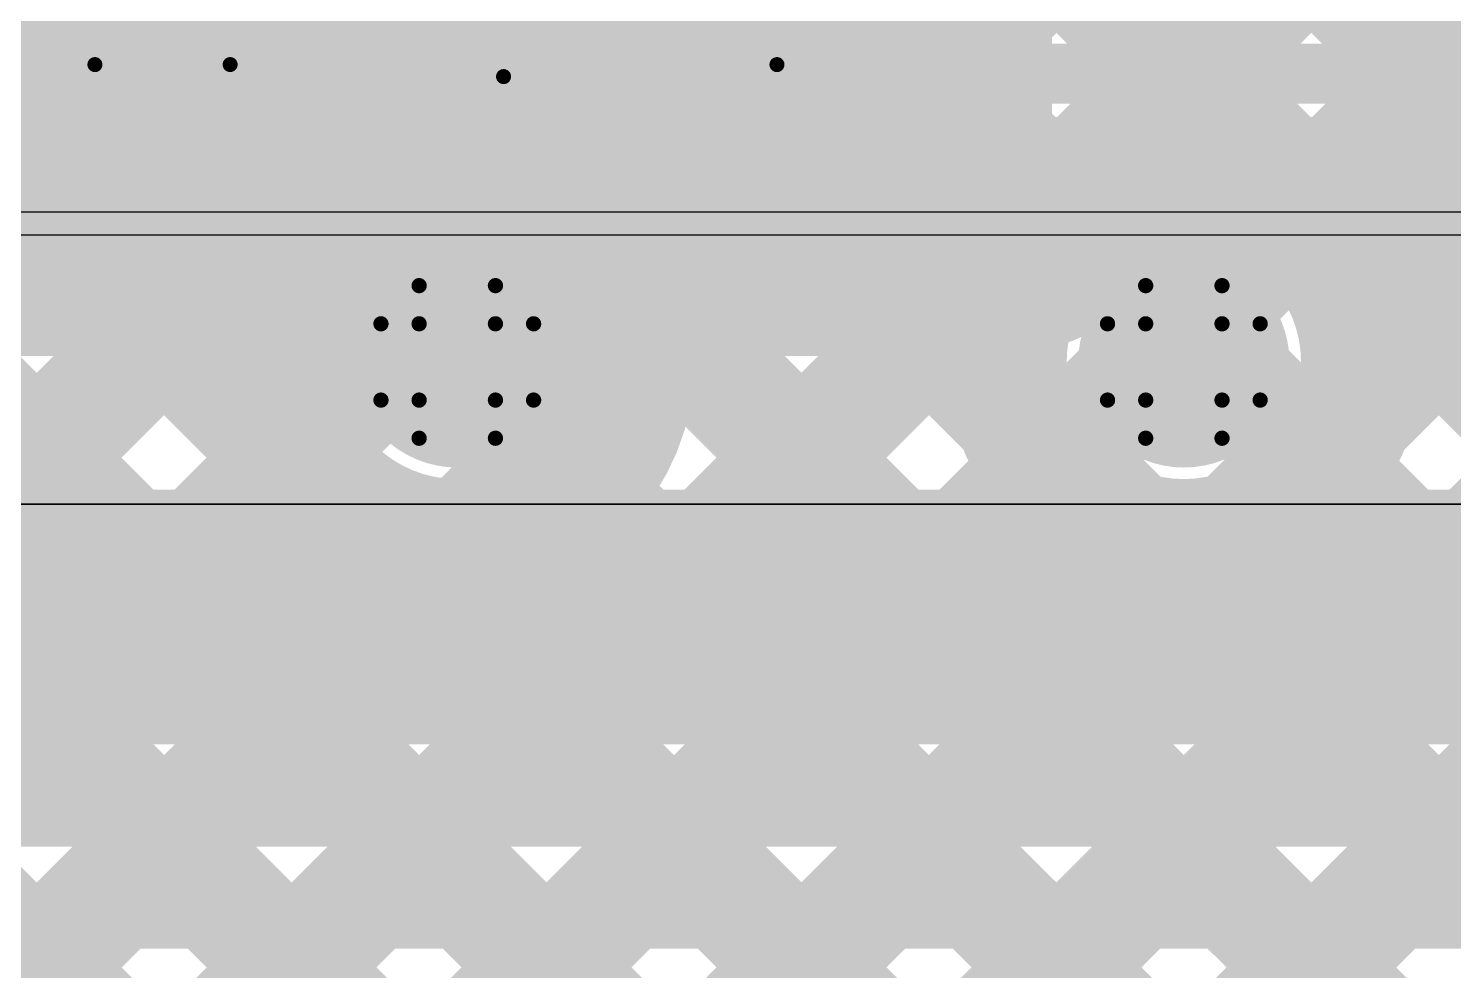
# Model space of a CAD drawing. Header units: millimetres. Extents: x 13 to 259, y -2 to 326.
# Drawn here: x 88.644 to 93.387, y 124.299 to 127.435 of the extents above; entities that cross this region are included whole.
import ezdxf

# ---------------------------------------------------------------- set-up
doc = ezdxf.new("R2010")
doc.units = ezdxf.units.MM
for name, color, linetype in [('BottomLayer', 5, 'Continuous'), ('BottomSolder', 6, 'Continuous'), ('ConnectLayer', 7, 'Continuous'), ('DrillDrawing', 1, 'Continuous'), ('Mechanical14', 56, 'Continuous'), ('Mechanical15', 56, 'Continuous'), ('Mechanical34', 56, 'Continuous'), ('Mechanical8', 56, 'Continuous'), ('MidLayer1', 16, 'Continuous'), ('MidLayer2', 76, 'Continuous'), ('MidLayer3', 90, 'Continuous'), ('MidLayer4', 156, 'Continuous'), ('MidLayer5', 130, 'Continuous'), ('MidLayer6', 216, 'Continuous'), ('MultiLayer', 9, 'Continuous'), ('TopLayer', 1, 'Continuous'), ('TopPaste', 8, 'Continuous'), ('TopSolder', 216, 'Continuous')]:
    doc.layers.add(name, color=color, linetype=linetype)

# ---------------------------------------------------------------- blocks, each defined once
blk = doc.blocks.new('CAPC1005X55N_140')
at = {"layer": 'Mechanical14', "const_width": 0.1}
for points in [[(-0.5249, -0.2749), (-0.5249, 0.2751)], [(-0.5249, 0.2751), (0.5251, 0.2751)], [(0.5251, -0.2749), (0.5251, 0.2751)], [(-0.5249, -0.2749), (0.5251, -0.2749)]]:
    blk.add_lwpolyline(points, dxfattribs=at)
at = {"layer": 'Mechanical14', "const_width": 0.05}
for points in [[(-0.5499, 0.2751, 1), (-0.5, 0.2751, 1)], [(-0.5499, 0.2751, 1), (-0.5, 0.2751, 1)], [(0.5001, 0.2751, 1), (0.55, 0.2751, 1)], [(0.5001, 0.2751, 1), (0.55, 0.2751, 1)], [(-0.5499, -0.2749, 1), (-0.5, -0.2749, 1)], [(-0.5499, -0.2749, 1), (-0.5, -0.2749, 1)], [(0.5001, -0.2749, 1), (0.55, -0.2749, 1)], [(0.5001, -0.2749, 1), (0.55, -0.2749, 1)]]:
    blk.add_lwpolyline(points, format="xyb", close=True, dxfattribs=at)
at = {"layer": 'Mechanical15', "const_width": 0.05}
for points in [[(0, -0.5), (0, 0.5)], [(-0.91, -0.46), (-0.91, 0.46)], [(-0.91, 0.46), (0.91, 0.46)], [(0.91, -0.46), (0.91, 0.46)], [(-0.5, 0), (0.5, 0)], [(-0.91, -0.46), (0.91, -0.46)]]:
    blk.add_lwpolyline(points, dxfattribs=at)
at = {"layer": 'Mechanical15', "const_width": 0.025}
for points in [[(-0.0125, 0.5, 1), (0.0125, 0.5, 1)], [(-0.9225, 0.46, 1), (-0.8975, 0.46, 1)], [(-0.9225, 0.46, 1), (-0.8975, 0.46, 1)], [(0.8975, 0.46, 1), (0.9225, 0.46, 1)], [(0.8975, 0.46, 1), (0.9225, 0.46, 1)], [(-0.5125, 0, 1), (-0.4875, 0, 1)], [(0.4875, 0, 1), (0.5125, 0, 1)], [(-0.9225, -0.46, 1), (-0.8975, -0.46, 1)], [(-0.9225, -0.46, 1), (-0.8975, -0.46, 1)], [(0.8975, -0.46, 1), (0.9225, -0.46, 1)], [(0.8975, -0.46, 1), (0.9225, -0.46, 1)], [(-0.0125, -0.5, 1), (0.0125, -0.5, 1)]]:
    blk.add_lwpolyline(points, format="xyb", close=True, dxfattribs=at)
at = {"layer": 'TopLayer'}
for points in [[(-0.76, -0.31), (-0.14, -0.31), (-0.76, 0.31), (-0.14, 0.31)], [(0.14, -0.31), (0.76, -0.31), (0.14, 0.31), (0.76, 0.31)]]:
    blk.add_solid(points, dxfattribs=at)
at = {"layer": 'TopPaste'}
for points in [[(-0.76, -0.31), (-0.14, -0.31), (-0.76, 0.31), (-0.14, 0.31)], [(0.14, -0.31), (0.76, -0.31), (0.14, 0.31), (0.76, 0.31)]]:
    blk.add_solid(points, dxfattribs=at)
at = {"layer": 'TopSolder'}
for points in [[(-0.8616, -0.4116), (-0.0384, -0.4116), (-0.8616, 0.4116), (-0.0384, 0.4116)], [(0.0384, -0.4116), (0.8616, -0.4116), (0.0384, 0.4116), (0.8616, 0.4116)]]:
    blk.add_solid(points, dxfattribs=at)
blk = doc.blocks.new('RESC1005X40N_163')
at = {"layer": 'Mechanical14', "const_width": 0.1}
for points in [[(-0.5, 0.25), (0.5, 0.25)], [(-0.5, -0.25), (-0.5, 0.25)], [(0.5, -0.25), (0.5, 0.25)], [(-0.5, -0.25), (0.5, -0.25)]]:
    blk.add_lwpolyline(points, dxfattribs=at)
at = {"layer": 'Mechanical14', "const_width": 0.05}
for points in [[(-0.525, 0.25, 1), (-0.475, 0.25, 1)], [(-0.525, 0.25, 1), (-0.475, 0.25, 1)], [(0.475, 0.25, 1), (0.525, 0.25, 1)], [(0.475, 0.25, 1), (0.525, 0.25, 1)], [(-0.525, -0.25, 1), (-0.475, -0.25, 1)], [(-0.525, -0.25, 1), (-0.475, -0.25, 1)], [(0.475, -0.25, 1), (0.525, -0.25, 1)], [(0.475, -0.25, 1), (0.525, -0.25, 1)]]:
    blk.add_lwpolyline(points, format="xyb", close=True, dxfattribs=at)
at = {"layer": 'Mechanical15', "const_width": 0.05}
for points in [[(0, -0.5), (0, 0.5)], [(-0.91, 0.46), (0.91, 0.46)], [(-0.91, -0.46), (-0.91, 0.46)], [(0.91, -0.46), (0.91, 0.46)], [(-0.5, 0), (0.5, 0)], [(-0.91, -0.46), (0.91, -0.46)]]:
    blk.add_lwpolyline(points, dxfattribs=at)
at = {"layer": 'Mechanical15'}
for points, const_width in [([(-0.0125, 0.5, 1), (0.0125, 0.5, 1)], 0.025), ([(-0.9225, 0.46, 1), (-0.8975, 0.46, 1)], 0.025), ([(-0.9225, 0.46, 1), (-0.8975, 0.46, 1)], 0.025), ([(0.8975, 0.46, 1), (0.9225, 0.46, 1)], 0.025), ([(0.8975, 0.46, 1), (0.9225, 0.46, 1)], 0.025), ([(0.35, 0, 1), (-0.35, 0, 1)], 0.05), ([(-0.5125, 0, 1), (-0.4875, 0, 1)], 0.025), ([(-0.3625, 0, 1), (-0.3375, 0, 1)], 0.025), ([(0.3375, 0, 1), (0.3625, 0, 1)], 0.025), ([(0.4875, 0, 1), (0.5125, 0, 1)], 0.025), ([(-0.9225, -0.46, 1), (-0.8975, -0.46, 1)], 0.025), ([(-0.9225, -0.46, 1), (-0.8975, -0.46, 1)], 0.025), ([(0.8975, -0.46, 1), (0.9225, -0.46, 1)], 0.025), ([(0.8975, -0.46, 1), (0.9225, -0.46, 1)], 0.025), ([(-0.0125, -0.5, 1), (0.0125, -0.5, 1)], 0.025)]:
    blk.add_lwpolyline(points, format="xyb", close=True, dxfattribs=dict(at, const_width=const_width))
at = {"layer": 'TopLayer'}
for points in [[(-0.18, -0.31), (-0.18, 0.31), (-0.76, -0.31), (-0.76, 0.31)], [(0.76, -0.31), (0.76, 0.31), (0.18, -0.31), (0.18, 0.31)]]:
    blk.add_solid(points, dxfattribs=at)
at = {"layer": 'TopPaste'}
for points in [[(-0.18, -0.31), (-0.18, 0.31), (-0.76, -0.31), (-0.76, 0.31)], [(0.76, -0.31), (0.76, 0.31), (0.18, -0.31), (0.18, 0.31)]]:
    blk.add_solid(points, dxfattribs=at)
at = {"layer": 'TopSolder'}
for points in [[(-0.0784, -0.4116), (-0.0784, 0.4116), (-0.8616, -0.4116), (-0.8616, 0.4116)], [(0.8616, -0.4116), (0.8616, 0.4116), (0.0784, -0.4116), (0.0784, 0.4116)]]:
    blk.add_solid(points, dxfattribs=at)

msp = doc.modelspace()

# ---------------------------------------------------------------- linework, layer by layer
at = {"layer": 'BottomLayer', "const_width": 0.25}
for points in [[(89.946, 126.325, 1), (90.196, 126.325, 1)], [(92.3642, 126.325, 1), (92.6142, 126.325, 1)]]:
    msp.add_lwpolyline(points, format="xyb", close=True, dxfattribs=at)
at = {"layer": 'BottomSolder', "const_width": 0.3516}
for points in [[(89.8952, 126.325, 1), (90.2468, 126.325, 1)], [(92.3134, 126.325, 1), (92.665, 126.325, 1)]]:
    msp.add_lwpolyline(points, format="xyb", close=True, dxfattribs=at)
at = {"layer": 'ConnectLayer'}
for p, q in [((70.7, 126.825), (101.8751, 126.825)), ((100.8311, 125.85), (70.7, 125.85))]:
    msp.add_line(p, q, dxfattribs=at)
at = {"layer": 'ConnectLayer', "const_width": 0.4}
for points in [[(90.9446, 123.1887), (104.116, 136.36)], [(88.5504, 123.34), (100.5204, 135.3101)], [(88.5504, 123.34), (100.5204, 135.3101)], [(90.6604, 126.2986), (96.5541, 132.1923)], [(90.6604, 126.2986), (96.5541, 132.1923)], [(91.85, 127.0846), (91.85, 131.2)], [(92.39, 127.0846), (92.39, 131.2)], [(92.39, 127.1797), (95.1337, 129.9234)], [(90.884, 129.7329), (94.3179, 126.299)], [(90.884, 129.7329), (94.3179, 126.299)], [(91.063, 122.4585), (97.95, 129.3456)], [(83.9665, 129.0138), (90.0048, 122.9754)], [(83.9665, 129.0138), (90.0048, 122.9754)], [(88.2052, 129.0177), (90.4286, 126.7943)], [(88.2052, 129.0177), (90.4286, 126.7943)], [(89.9071, 129.0128), (91.8352, 127.0846)], [(89.0761, 123.0172), (95.0357, 128.9768)], [(92.7559, 123.3029), (98.4372, 128.9842)], [(92.7559, 123.3029), (98.4372, 128.9842)], [(92.8504, 126.7915), (95.0357, 128.9768)], [(92.8504, 126.7915), (95.0357, 128.9768)], [(91.1119, 128.6565), (110.2035, 109.5649)], [(91.1119, 128.6565), (98.7033, 121.065)], [(92.7559, 123.3029), (97.95, 128.497)], [(88.2353, 126.4191), (90.2743, 128.4581)], [(88.2353, 126.4191), (90.2743, 128.4581)], [(89.1474, 122.24), (95.3406, 128.4331)], [(93.0504, 126.1429), (95.3406, 128.4331)], [(93.0504, 126.1429), (95.3406, 128.4331)], [(90.598, 127.0846), (91.85, 128.3367)], [(92.39, 128.2268), (100.809, 119.8079)], [(90.3614, 127.7099), (90.9867, 127.0846)], [(91.2547, 127.6651), (92.1281, 126.7917)], [(91.2547, 127.6651), (92.1281, 126.7917)], [(84.9048, 122.24), (90.1572, 127.4924)], [(84.9048, 122.24), (90.1572, 127.4924)], [(91.4465, 127.0846), (91.85, 127.4881)], [(88.9009, 127.0846), (89.2762, 127.4599)], [(88.9201, 127.4541), (89.2896, 127.0846)], [(88.9202, 127.4542), (89.6431, 126.7312)], [(88.9202, 127.4542), (89.6431, 126.7312)], [(92.39, 127.3783), (101.7186, 118.0497)], [(88.3337, 127.1921), (92.2613, 123.2645)], [(88.3337, 127.1921), (92.2613, 123.2645)], [(89.9952, 127.2276), (90.1382, 127.0846)], [(90.8575, 127.2139), (91.9277, 126.1437)], [(90.8575, 127.2139), (91.9277, 126.1437)], [(89.7495, 127.0846), (89.8553, 127.1905)], [(90.3553, 126.842), (90.6988, 127.1855)], [(90.3553, 126.842), (90.6988, 127.1855)], [(82.15, 127.0846), (91.85, 127.0846)], [(87.9162, 125.2514), (89.5098, 126.845)], [(87.975, 126.845), (89.7923, 126.845)], [(88.2353, 126.4191), (88.6613, 126.845)], [(88.6808, 126.845), (90.2744, 125.2514)], [(89.5293, 126.845), (89.6431, 126.7312)], [(90.3498, 126.845), (92.2104, 126.845)], [(90.4618, 125.2514), (92.0554, 126.845)], [(90.6604, 126.2986), (91.2069, 126.845)], [(91.2264, 126.845), (91.9277, 126.1437)], [(92.7679, 126.845), (94.6286, 126.845)], [(92.9233, 126.845), (94.2996, 125.4688)], [(93.0504, 126.1429), (93.7524, 126.845)], [(90.5403, 126.6826), (95.387, 121.8359)], [(90.5403, 126.6826), (95.387, 121.8359)], [(90.5403, 126.6826), (91.9715, 125.2514)], [(90.9446, 123.1887), (94.4363, 126.6804)], [(90.9446, 123.1887), (94.4363, 126.6804)], [(92.2244, 126.6954), (101.7186, 117.2012)], [(93.0074, 125.2514), (94.4363, 126.6804)], [(82.15, 126.5446), (91.85, 126.5446)], [(84.9048, 122.24), (89.2094, 126.5446)], [(86.4356, 126.5446), (90.0048, 122.9754)], [(86.7985, 123.2852), (90.0579, 126.5446)], [(87.1394, 122.7776), (90.9065, 126.5446)], [(87.2842, 126.5446), (90.4917, 123.3371)], [(88.1327, 126.5446), (91.961, 122.7163)], [(88.5504, 123.34), (91.755, 126.5446)], [(88.9812, 126.5446), (92.2613, 123.2645)], [(89.8297, 126.5446), (94.1572, 122.2172)], [(90.6783, 126.5446), (95.387, 121.8359)], [(91.5268, 126.5446), (101.7186, 116.3528)], [(88.2301, 126.4472), (91.961, 122.7163)], [(88.2301, 126.4472), (91.961, 122.7163)], [(88.2301, 126.4472), (89.4259, 125.2514)], [(86.7985, 123.2852), (89.554, 126.0407)], [(86.7985, 123.2852), (89.554, 126.0407)], [(88.7647, 125.2514), (89.554, 126.0407)], [(89.0761, 123.0172), (92.0227, 125.9638)], [(89.0761, 123.0172), (92.0227, 125.9638)], [(91.3103, 125.2514), (92.0227, 125.9638)], [(92.9558, 125.964), (101.1959, 117.7239)], [(92.9558, 125.964), (97.8548, 121.065)], [(92.9558, 125.964), (93.6684, 125.2514)], [(90.4772, 125.8971), (94.1572, 122.2172)], [(90.4772, 125.8971), (94.1572, 122.2172)], [(90.4772, 125.8971), (91.1229, 125.2514)], [(91.063, 122.4585), (94.5013, 125.8969)], [(91.063, 122.4585), (94.5013, 125.8969)], [(87.9888, 125.84), (90.4917, 123.3371)], [(87.9888, 125.84), (90.4917, 123.3371)], [(87.9888, 125.84), (88.5774, 125.2514)], [(87.1394, 122.7776), (90.0974, 125.7356)], [(87.1394, 122.7776), (90.0974, 125.7356)], [(89.1474, 122.24), (92.6712, 125.7638)], [(89.1474, 122.24), (92.6712, 125.7638)], [(89.6133, 125.2514), (90.0974, 125.7356)], [(92.1588, 125.2514), (92.6712, 125.7638)], [(92.3079, 125.7636), (100.7769, 117.2945)], [(92.3079, 125.7636), (97.0703, 121.0011)], [(92.3079, 125.7636), (92.82, 125.2514)], [(73.0978, 125.5034), (97.5023, 125.5034)], [(86.7985, 123.2852), (89.0167, 125.5034)], [(87.1394, 122.7776), (89.8652, 125.5034)], [(87.4769, 125.5034), (90.0048, 122.9754)], [(88.3254, 125.5034), (90.4916, 123.3371)], [(88.5504, 123.34), (90.7137, 125.5034)], [(89.0761, 123.0172), (91.5622, 125.5034)], [(89.1474, 122.24), (92.4108, 125.5034)], [(89.1739, 125.5034), (91.961, 122.7162)], [(90.0224, 125.5034), (92.2613, 123.2645)], [(90.871, 125.5034), (94.1571, 122.2172)], [(90.9446, 123.1887), (93.2593, 125.5034)], [(91.063, 122.4585), (94.1078, 125.5034)], [(91.7195, 125.5034), (95.3869, 121.8359)], [(92.568, 125.5034), (100.4845, 117.5869)], [(92.7559, 123.3029), (94.9564, 125.5034)], [(93.4165, 125.5034), (100.4845, 118.4354)], [(85.9185, 125.2514), (94.0822, 125.2514)]]:
    msp.add_lwpolyline(points, dxfattribs=at)
at = {"layer": 'ConnectLayer'}
for points, const_width in [([(90.365, 127.775, 1), (89.185, 127.775, 1)], 0.4), ([(90.0572, 127.4924, 1), (90.2572, 127.4924, 1)], 0.2), ([(90.0572, 127.4924, 1), (90.2572, 127.4924, 1)], 0.2), ([(91.75, 127.4881, 1), (91.95, 127.4881, 1)], 0.2), ([(88.8201, 127.4541, 1), (89.0201, 127.4541, 1)], 0.2), ([(88.8202, 127.4542, 1), (89.0202, 127.4542, 1)], 0.2), ([(88.8202, 127.4542, 1), (89.0202, 127.4542, 1)], 0.2), ([(89.1762, 127.4599, 1), (89.3762, 127.4599, 1)], 0.2), ([(92.29, 127.3783, 1), (92.49, 127.3783, 1)], 0.2), ([(89.8952, 127.2276, 1), (90.0952, 127.2276, 1)], 0.2), ([(90.7575, 127.2139, 1), (90.9575, 127.2139, 1)], 0.2), ([(90.7575, 127.2139, 1), (90.9575, 127.2139, 1)], 0.2), ([(89.7553, 127.1905, 1), (89.9553, 127.1905, 1)], 0.2), ([(90.5988, 127.1855, 1), (90.7988, 127.1855, 1)], 0.2), ([(90.5988, 127.1855, 1), (90.7988, 127.1855, 1)], 0.2), ([(92.29, 127.1797, 1), (92.49, 127.1797, 1)], 0.2), ([(88.8009, 127.0846, 1), (89.0009, 127.0846, 1)], 0.2), ([(89.1896, 127.0846, 1), (89.3896, 127.0846, 1)], 0.2), ([(89.6495, 127.0846, 1), (89.8495, 127.0846, 1)], 0.2), ([(90.0382, 127.0846, 1), (90.2382, 127.0846, 1)], 0.2), ([(90.498, 127.0846, 1), (90.698, 127.0846, 1)], 0.2), ([(90.8867, 127.0846, 1), (91.0867, 127.0846, 1)], 0.2), ([(91.3465, 127.0846, 1), (91.5465, 127.0846, 1)], 0.2), ([(91.7352, 127.0846, 1), (91.9352, 127.0846, 1)], 0.2), ([(91.75, 127.0846, 1), (91.95, 127.0846, 1)], 0.2), ([(91.75, 127.0846, 1), (91.95, 127.0846, 1)], 0.2), ([(92.29, 127.0846, 1), (92.49, 127.0846, 1)], 0.2), ([(92.29, 127.0846, 1), (92.49, 127.0846, 1)], 0.2), ([(92.29, 127.0846, 1), (92.49, 127.0846, 1)], 0.2), ([(90.661, 126.325, 1), (89.481, 126.325, 1)], 0.4), ([(90.661, 126.325, 1), (89.481, 126.325, 1)], 0.4), ([(93.0792, 126.325, 1), (91.8992, 126.325, 1)], 0.4), ([(93.0792, 126.325, 1), (91.8992, 126.325, 1)], 0.4), ([(88.5613, 126.845, 1), (88.7613, 126.845, 1)], 0.2), ([(88.5808, 126.845, 1), (88.7808, 126.845, 1)], 0.2), ([(89.4098, 126.845, 1), (89.6098, 126.845, 1)], 0.2), ([(89.4293, 126.845, 1), (89.6293, 126.845, 1)], 0.2), ([(89.6923, 126.845, 1), (89.8923, 126.845, 1)], 0.2), ([(89.6923, 126.845, 1), (89.8923, 126.845, 1)], 0.2), ([(90.2498, 126.845, 1), (90.4498, 126.845, 1)], 0.2), ([(90.2498, 126.845, 1), (90.4498, 126.845, 1)], 0.2), ([(90.2553, 126.842, 1), (90.4553, 126.842, 1)], 0.2), ([(90.2553, 126.842, 1), (90.4553, 126.842, 1)], 0.2), ([(91.1069, 126.845, 1), (91.3069, 126.845, 1)], 0.2), ([(91.1264, 126.845, 1), (91.3264, 126.845, 1)], 0.2), ([(91.9554, 126.845, 1), (92.1554, 126.845, 1)], 0.2), ([(92.1104, 126.845, 1), (92.3104, 126.845, 1)], 0.2), ([(92.1104, 126.845, 1), (92.3104, 126.845, 1)], 0.2), ([(92.6679, 126.845, 1), (92.8679, 126.845, 1)], 0.2), ([(92.6679, 126.845, 1), (92.8679, 126.845, 1)], 0.2), ([(92.8233, 126.845, 1), (93.0233, 126.845, 1)], 0.2), ([(90.3286, 126.7943, 1), (90.5286, 126.7943, 1)], 0.2), ([(90.3286, 126.7943, 1), (90.5286, 126.7943, 1)], 0.2), ([(92.0281, 126.7917, 1), (92.2281, 126.7917, 1)], 0.2), ([(92.0281, 126.7917, 1), (92.2281, 126.7917, 1)], 0.2), ([(92.7504, 126.7915, 1), (92.9504, 126.7915, 1)], 0.2), ([(92.7504, 126.7915, 1), (92.9504, 126.7915, 1)], 0.2), ([(89.5431, 126.7312, 1), (89.7431, 126.7312, 1)], 0.2), ([(89.5431, 126.7312, 1), (89.7431, 126.7312, 1)], 0.2), ([(89.5431, 126.7312, 1), (89.7431, 126.7312, 1)], 0.2), ([(90.4403, 126.6826, 1), (90.6403, 126.6826, 1)], 0.2), ([(90.4403, 126.6826, 1), (90.6403, 126.6826, 1)], 0.2), ([(90.4403, 126.6826, 1), (90.6403, 126.6826, 1)], 0.2), ([(92.1244, 126.6954, 1), (92.3244, 126.6954, 1)], 0.2), ([(88.8812, 126.5446, 1), (89.0812, 126.5446, 1)], 0.2), ([(89.1094, 126.5446, 1), (89.3094, 126.5446, 1)], 0.2), ([(89.7297, 126.5446, 1), (89.9297, 126.5446, 1)], 0.2), ([(89.9579, 126.5446, 1), (90.1579, 126.5446, 1)], 0.2), ([(90.5783, 126.5446, 1), (90.7783, 126.5446, 1)], 0.2), ([(90.8065, 126.5446, 1), (91.0065, 126.5446, 1)], 0.2), ([(91.4268, 126.5446, 1), (91.6268, 126.5446, 1)], 0.2), ([(91.655, 126.5446, 1), (91.855, 126.5446, 1)], 0.2), ([(91.75, 126.5446, 1), (91.95, 126.5446, 1)], 0.2), ([(91.75, 126.5446, 1), (91.95, 126.5446, 1)], 0.2), ([(91.75, 126.5446, 1), (91.95, 126.5446, 1)], 0.2), ([(89.381, 126.325, 1), (89.581, 126.325, 1)], 0.2), ([(89.381, 126.325, 1), (89.581, 126.325, 1)], 0.2), ([(90.5604, 126.2986, 1), (90.7604, 126.2986, 1)], 0.2), ([(90.5604, 126.2986, 1), (90.7604, 126.2986, 1)], 0.2), ([(90.5604, 126.2986, 1), (90.7604, 126.2986, 1)], 0.2), ([(90.561, 126.325, 1), (90.761, 126.325, 1)], 0.2), ([(90.561, 126.325, 1), (90.761, 126.325, 1)], 0.2), ([(90.561, 126.325, 1), (90.761, 126.325, 1)], 0.2), ([(90.561, 126.325, 1), (90.761, 126.325, 1)], 0.2), ([(91.7992, 126.325, 1), (91.9992, 126.325, 1)], 0.2), ([(91.7992, 126.325, 1), (91.9992, 126.325, 1)], 0.2), ([(92.9792, 126.325, 1), (93.1792, 126.325, 1)], 0.2), ([(92.9792, 126.325, 1), (93.1792, 126.325, 1)], 0.2), ([(92.9792, 126.325, 1), (93.1792, 126.325, 1)], 0.2), ([(92.9792, 126.325, 1), (93.1792, 126.325, 1)], 0.2), ([(91.8277, 126.1437, 1), (92.0277, 126.1437, 1)], 0.2), ([(91.8277, 126.1437, 1), (92.0277, 126.1437, 1)], 0.2), ([(91.8277, 126.1437, 1), (92.0277, 126.1437, 1)], 0.2), ([(92.9504, 126.1429, 1), (93.1504, 126.1429, 1)], 0.2), ([(92.9504, 126.1429, 1), (93.1504, 126.1429, 1)], 0.2), ([(92.9504, 126.1429, 1), (93.1504, 126.1429, 1)], 0.2), ([(89.454, 126.0407, 1), (89.654, 126.0407, 1)], 0.2), ([(89.454, 126.0407, 1), (89.654, 126.0407, 1)], 0.2), ([(89.454, 126.0407, 1), (89.654, 126.0407, 1)], 0.2), ([(91.9227, 125.9638, 1), (92.1227, 125.9638, 1)], 0.2), ([(91.9227, 125.9638, 1), (92.1227, 125.9638, 1)], 0.2), ([(91.9227, 125.9638, 1), (92.1227, 125.9638, 1)], 0.2), ([(92.8558, 125.964, 1), (93.0558, 125.964, 1)], 0.2), ([(92.8558, 125.964, 1), (93.0558, 125.964, 1)], 0.2), ([(92.8558, 125.964, 1), (93.0558, 125.964, 1)], 0.2), ([(90.3772, 125.8971, 1), (90.5772, 125.8971, 1)], 0.2), ([(90.3772, 125.8971, 1), (90.5772, 125.8971, 1)], 0.2), ([(90.3772, 125.8971, 1), (90.5772, 125.8971, 1)], 0.2), ([(89.9974, 125.7356, 1), (90.1974, 125.7356, 1)], 0.2), ([(89.9974, 125.7356, 1), (90.1974, 125.7356, 1)], 0.2), ([(89.9974, 125.7356, 1), (90.1974, 125.7356, 1)], 0.2), ([(92.2079, 125.7636, 1), (92.4079, 125.7636, 1)], 0.2), ([(92.2079, 125.7636, 1), (92.4079, 125.7636, 1)], 0.2), ([(92.2079, 125.7636, 1), (92.4079, 125.7636, 1)], 0.2), ([(92.5712, 125.7638, 1), (92.7712, 125.7638, 1)], 0.2), ([(92.5712, 125.7638, 1), (92.7712, 125.7638, 1)], 0.2), ([(92.5712, 125.7638, 1), (92.7712, 125.7638, 1)], 0.2), ([(88.9167, 125.5034, 1), (89.1167, 125.5034, 1)], 0.2), ([(89.0739, 125.5034, 1), (89.2739, 125.5034, 1)], 0.2), ([(89.7652, 125.5034, 1), (89.9652, 125.5034, 1)], 0.2), ([(89.9224, 125.5034, 1), (90.1224, 125.5034, 1)], 0.2), ([(90.6137, 125.5034, 1), (90.8137, 125.5034, 1)], 0.2), ([(90.771, 125.5034, 1), (90.971, 125.5034, 1)], 0.2), ([(91.4622, 125.5034, 1), (91.6622, 125.5034, 1)], 0.2), ([(91.6195, 125.5034, 1), (91.8195, 125.5034, 1)], 0.2), ([(92.3108, 125.5034, 1), (92.5108, 125.5034, 1)], 0.2), ([(92.468, 125.5034, 1), (92.668, 125.5034, 1)], 0.2), ([(93.1593, 125.5034, 1), (93.3593, 125.5034, 1)], 0.2), ([(93.3165, 125.5034, 1), (93.5165, 125.5034, 1)], 0.2), ([(88.4774, 125.2514, 1), (88.6774, 125.2514, 1)], 0.2), ([(88.6647, 125.2514, 1), (88.8647, 125.2514, 1)], 0.2), ([(89.3259, 125.2514, 1), (89.5259, 125.2514, 1)], 0.2), ([(89.5133, 125.2514, 1), (89.7133, 125.2514, 1)], 0.2), ([(90.1744, 125.2514, 1), (90.3744, 125.2514, 1)], 0.2), ([(90.3618, 125.2514, 1), (90.5618, 125.2514, 1)], 0.2), ([(91.0229, 125.2514, 1), (91.2229, 125.2514, 1)], 0.2), ([(91.2103, 125.2514, 1), (91.4103, 125.2514, 1)], 0.2), ([(91.8715, 125.2514, 1), (92.0715, 125.2514, 1)], 0.2), ([(92.0588, 125.2514, 1), (92.2588, 125.2514, 1)], 0.2), ([(92.72, 125.2514, 1), (92.92, 125.2514, 1)], 0.2), ([(92.9074, 125.2514, 1), (93.1074, 125.2514, 1)], 0.2)]:
    msp.add_lwpolyline(points, format="xyb", close=True, dxfattribs=dict(at, const_width=const_width))
at = {"layer": 'ConnectLayer', "const_width": 0.4}
for points in [[(91.265, 127.775, -2.208052), (90.5984, 128.36)], [(91.265, 127.775, -2.208052), (90.5984, 128.36)], [(89.015, 127.775, -0.718623), (87.955, 127.4184)], [(89.015, 127.775, -0.718623), (87.955, 127.4184)], [(89.015, 127.775, -0.718623), (87.955, 127.4184)], [(92.39, 127.0846, -0.414214), (91.85, 126.5446)], [(92.39, 127.0846, -0.414214), (91.85, 126.5446)], [(90.661, 126.325, -1.764024), (89.7923, 126.845)], [(90.3498, 126.845, -0.276417), (90.661, 126.325)], [(93.0792, 126.325, -1.764024), (92.2104, 126.845)], [(92.7679, 126.845, -0.276417), (93.0792, 126.325)]]:
    msp.add_lwpolyline(points, format="xyb", dxfattribs=at)
at = {"layer": 'DrillDrawing', "const_width": 0.0508}
for points in [[(89.944, 126.452), (89.944, 126.579)], [(89.944, 126.579), (90.198, 126.579)], [(90.198, 126.452), (90.198, 126.579)], [(92.3622, 126.452), (92.3622, 126.579)], [(92.3622, 126.579), (92.6162, 126.579)], [(92.6162, 126.452), (92.6162, 126.579)], [(89.817, 126.198), (89.817, 126.452)], [(89.817, 126.452), (89.944, 126.452)], [(90.198, 126.452), (90.325, 126.452)], [(90.325, 126.198), (90.325, 126.452)], [(92.2352, 126.198), (92.2352, 126.452)], [(92.2352, 126.452), (92.3622, 126.452)], [(92.6162, 126.452), (92.7432, 126.452)], [(92.7432, 126.198), (92.7432, 126.452)], [(89.817, 126.198), (89.944, 126.198)], [(89.944, 126.071), (89.944, 126.198)], [(90.198, 126.198), (90.325, 126.198)], [(90.198, 126.071), (90.198, 126.198)], [(92.2352, 126.198), (92.3622, 126.198)], [(92.3622, 126.071), (92.3622, 126.198)], [(92.6162, 126.198), (92.7432, 126.198)], [(92.6162, 126.071), (92.6162, 126.198)], [(89.944, 126.071), (90.198, 126.071)], [(92.3622, 126.071), (92.6162, 126.071)]]:
    msp.add_lwpolyline(points, dxfattribs=at)
at = {"layer": 'DrillDrawing', "const_width": 0.0254}
for points in [[(89.9313, 126.579, 1), (89.9567, 126.579, 1)], [(89.9313, 126.579, 1), (89.9567, 126.579, 1)], [(90.1853, 126.579, 1), (90.2107, 126.579, 1)], [(90.1853, 126.579, 1), (90.2107, 126.579, 1)], [(92.3495, 126.579, 1), (92.3749, 126.579, 1)], [(92.3495, 126.579, 1), (92.3749, 126.579, 1)], [(92.6035, 126.579, 1), (92.6289, 126.579, 1)], [(92.6035, 126.579, 1), (92.6289, 126.579, 1)], [(89.8043, 126.452, 1), (89.8297, 126.452, 1)], [(89.8043, 126.452, 1), (89.8297, 126.452, 1)], [(89.9313, 126.452, 1), (89.9567, 126.452, 1)], [(89.9313, 126.452, 1), (89.9567, 126.452, 1)], [(90.1853, 126.452, 1), (90.2107, 126.452, 1)], [(90.1853, 126.452, 1), (90.2107, 126.452, 1)], [(90.3123, 126.452, 1), (90.3377, 126.452, 1)], [(90.3123, 126.452, 1), (90.3377, 126.452, 1)], [(92.2225, 126.452, 1), (92.2479, 126.452, 1)], [(92.2225, 126.452, 1), (92.2479, 126.452, 1)], [(92.3495, 126.452, 1), (92.3749, 126.452, 1)], [(92.3495, 126.452, 1), (92.3749, 126.452, 1)], [(92.6035, 126.452, 1), (92.6289, 126.452, 1)], [(92.6035, 126.452, 1), (92.6289, 126.452, 1)], [(92.7305, 126.452, 1), (92.7559, 126.452, 1)], [(92.7305, 126.452, 1), (92.7559, 126.452, 1)], [(89.8043, 126.198, 1), (89.8297, 126.198, 1)], [(89.8043, 126.198, 1), (89.8297, 126.198, 1)], [(89.9313, 126.198, 1), (89.9567, 126.198, 1)], [(89.9313, 126.198, 1), (89.9567, 126.198, 1)], [(90.1853, 126.198, 1), (90.2107, 126.198, 1)], [(90.1853, 126.198, 1), (90.2107, 126.198, 1)], [(90.3123, 126.198, 1), (90.3377, 126.198, 1)], [(90.3123, 126.198, 1), (90.3377, 126.198, 1)], [(92.2225, 126.198, 1), (92.2479, 126.198, 1)], [(92.2225, 126.198, 1), (92.2479, 126.198, 1)], [(92.3495, 126.198, 1), (92.3749, 126.198, 1)], [(92.3495, 126.198, 1), (92.3749, 126.198, 1)], [(92.6035, 126.198, 1), (92.6289, 126.198, 1)], [(92.6035, 126.198, 1), (92.6289, 126.198, 1)], [(92.7305, 126.198, 1), (92.7559, 126.198, 1)], [(92.7305, 126.198, 1), (92.7559, 126.198, 1)], [(89.9313, 126.071, 1), (89.9567, 126.071, 1)], [(89.9313, 126.071, 1), (89.9567, 126.071, 1)], [(90.1853, 126.071, 1), (90.2107, 126.071, 1)], [(90.1853, 126.071, 1), (90.2107, 126.071, 1)], [(92.3495, 126.071, 1), (92.3749, 126.071, 1)], [(92.3495, 126.071, 1), (92.3749, 126.071, 1)], [(92.6035, 126.071, 1), (92.6289, 126.071, 1)], [(92.6035, 126.071, 1), (92.6289, 126.071, 1)]]:
    msp.add_lwpolyline(points, format="xyb", close=True, dxfattribs=at)
at = {"layer": 'Mechanical34', "const_width": 0.1}
for points in [[(71.45, 126.775), (100.095, 126.775)], [(72.475, 125.85), (98.075, 125.85)]]:
    msp.add_lwpolyline(points, dxfattribs=at)
at = {"layer": 'Mechanical8', "const_width": 0.1}
msp.add_lwpolyline([(67.8, 126.6), (98.8, 126.6)], dxfattribs=at)
at = {"layer": 'MidLayer1', "const_width": 0.25}
for points in [[(89.946, 126.325, 1), (90.196, 126.325, 1)], [(92.3642, 126.325, 1), (92.6142, 126.325, 1)]]:
    msp.add_lwpolyline(points, format="xyb", close=True, dxfattribs=at)
at = {"layer": 'MidLayer2', "const_width": 0.25}
for points in [[(89.946, 126.325, 1), (90.196, 126.325, 1)], [(92.3642, 126.325, 1), (92.6142, 126.325, 1)]]:
    msp.add_lwpolyline(points, format="xyb", close=True, dxfattribs=at)
at = {"layer": 'MidLayer3', "const_width": 0.2}
for points in [[(87.975, 127.285), (94.653, 127.285)], [(85.9185, 124.8114), (94.2644, 124.8114)], [(86.2715, 124.4714), (95.7582, 124.4714)]]:
    msp.add_lwpolyline(points, dxfattribs=at)
at = {"layer": 'MidLayer3', "const_width": 0.25}
for points in [[(89.946, 126.325, 1), (90.196, 126.325, 1)], [(92.3642, 126.325, 1), (92.6142, 126.325, 1)]]:
    msp.add_lwpolyline(points, format="xyb", close=True, dxfattribs=at)
at = {"layer": 'MidLayer4', "const_width": 0.2}
for points in [[(79.815, 127.04), (102.7054, 127.04)], [(79.55, 125.725), (95.25, 125.725)]]:
    msp.add_lwpolyline(points, dxfattribs=at)
at = {"layer": 'MidLayer4', "const_width": 0.25}
for points in [[(89.946, 126.325, 1), (90.196, 126.325, 1)], [(92.3642, 126.325, 1), (92.6142, 126.325, 1)]]:
    msp.add_lwpolyline(points, format="xyb", close=True, dxfattribs=at)
at = {"layer": 'MidLayer5', "const_width": 0.25}
for points in [[(89.946, 126.325, 1), (90.196, 126.325, 1)], [(92.3642, 126.325, 1), (92.6142, 126.325, 1)]]:
    msp.add_lwpolyline(points, format="xyb", close=True, dxfattribs=at)
at = {"layer": 'MidLayer6', "const_width": 0.25}
for points in [[(89.946, 126.325, 1), (90.196, 126.325, 1)], [(92.3642, 126.325, 1), (92.6142, 126.325, 1)]]:
    msp.add_lwpolyline(points, format="xyb", close=True, dxfattribs=at)
at = {"layer": 'MultiLayer', "const_width": 0.25}
for points in [[(89.946, 126.325, 1), (90.196, 126.325, 1)], [(92.3642, 126.325, 1), (92.6142, 126.325, 1)]]:
    msp.add_lwpolyline(points, format="xyb", close=True, dxfattribs=at)
at = {"layer": 'TopLayer'}
for p, q in [((100.3045, 126.7476), (70.7008, 126.7476)), ((70.6994, 125.8524), (99.3078, 125.8524))]:
    msp.add_line(p, q, dxfattribs=at)
at = {"layer": 'TopLayer', "const_width": 0.25}
for points in [[(89.946, 126.325, 1), (90.196, 126.325, 1)], [(92.3642, 126.325, 1), (92.6142, 126.325, 1)]]:
    msp.add_lwpolyline(points, format="xyb", close=True, dxfattribs=at)
at = {"layer": 'TopSolder', "const_width": 0.3516}
for points in [[(89.8952, 126.325, 1), (90.2468, 126.325, 1)], [(92.3134, 126.325, 1), (92.665, 126.325, 1)]]:
    msp.add_lwpolyline(points, format="xyb", close=True, dxfattribs=at)

# ---------------------------------------------------------------- block references
at = {"rotation": 360}
msp.add_blockref('RESC1005X40N_163', (87.955, 127.775), dxfattribs=at)
msp.add_blockref('CAPC1005X55N_140', (90.225, 127.775))

doc.saveas('drawing.dxf')
